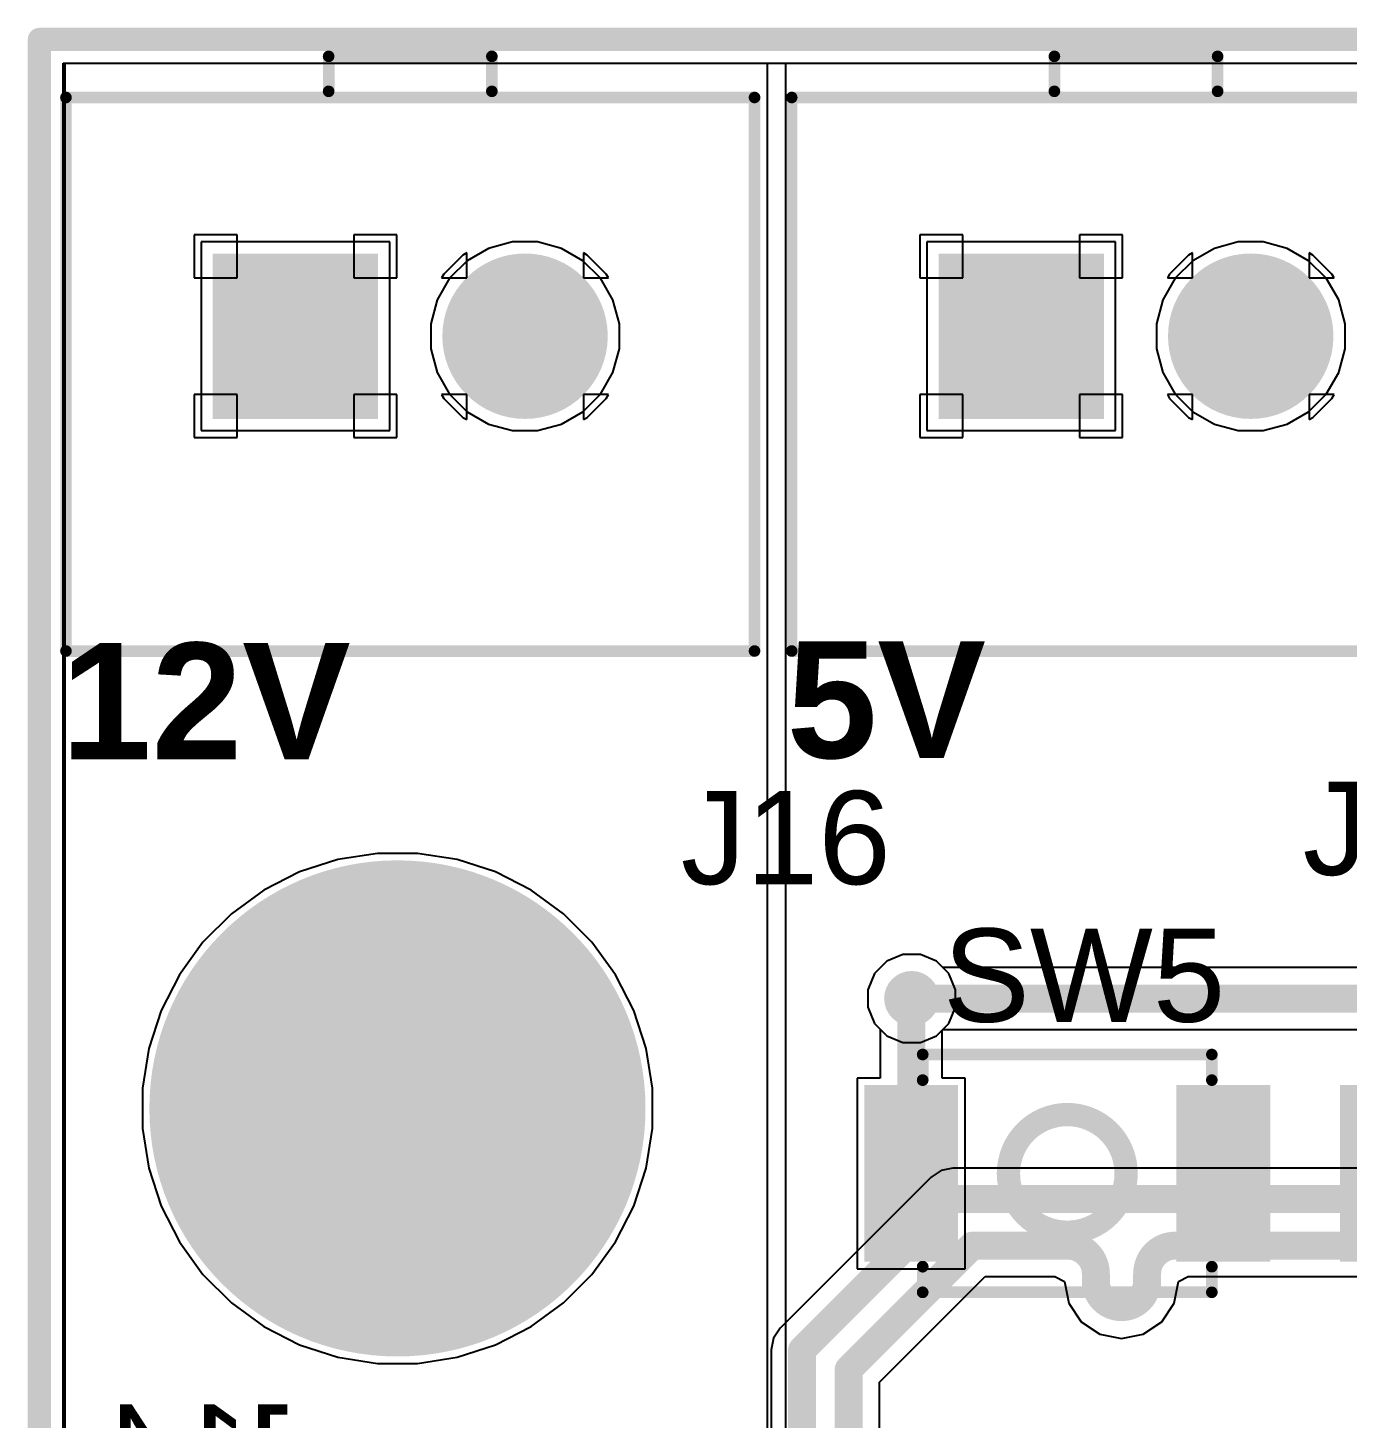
# Model space of a CAD drawing. Header units: inches. Extents: x 0 to 5376, y 0 to 5416.
# Drawn here: x -0.13 to 14.24, y 109.98 to 125.13 of the extents above; entities that cross this region are included whole.
import ezdxf

# ---------------------------------------------------------------- set-up
doc = ezdxf.new("R2010")
doc.units = ezdxf.units.IN
for name, color, linetype in [('Board Outline', 216, 'Continuous'), ('Bottom Layer', 5, 'Continuous'), ('Bottom Overlay', 54, 'Continuous'), ('Bottom Solder', 6, 'Continuous'), ('Layer 1', 16, 'Continuous'), ('Layer 2', 76, 'Continuous'), ('Multi-Layer', 9, 'Continuous'), ('Pad Holes', 156, 'Continuous'), ('Top Layer', 1, 'Continuous'), ('Top Overlay', 2, 'Continuous'), ('Top Paste', 8, 'Continuous'), ('Top Solder', 216, 'Continuous'), ('Via Holes', 16, 'Continuous')]:
    doc.layers.add(name, color=color, linetype=linetype)
doc.styles.add('Arial', font='', dxfattribs={"height": 0.2})
doc.styles.add('Arial_Bold', font='', dxfattribs={"height": 0.2})
doc.styles.get('Arial').set_extended_font_data('Arial')
doc.styles.get('Arial_Bold').set_extended_font_data('Arial', bold=True)

msp = doc.modelspace()

# ---------------------------------------------------------------- hatches: boundary and pattern name
at = {"layer": 'Bottom Layer'}
for points in [[(1.939, 122.618), (3.639, 122.618), (3.639, 120.918), (1.939, 120.918)], [(9.843, 122.618), (11.543, 122.618), (11.543, 120.918), (9.843, 120.918)]]:
    msp.add_hatch(color=5, dxfattribs=at).paths.add_polyline_path(points)
h = msp.add_hatch(color=5, dxfattribs=at)
edge = h.paths.add_edge_path()
edge.add_arc((5.289, 121.768), 0.85, 0, 360)
h = msp.add_hatch(color=5, dxfattribs=at)
edge = h.paths.add_edge_path()
edge.add_arc((13.193, 121.768), 0.85, 0, 360)
h = msp.add_hatch(color=5, dxfattribs=at)
edge = h.paths.add_edge_path()
edge.add_arc((3.899, 113.357), 2.6, 0, 360)
h = msp.add_hatch(color=5, dxfattribs=at)
edge = h.paths.add_edge_path()
edge.add_arc((9.5, 114.554), 0.3, 0, 360)
at = {"layer": 'Bottom Solder'}
for points in [[(1.888, 122.668), (3.689, 122.668), (3.689, 120.867), (1.888, 120.867)], [(9.793, 122.668), (11.594, 122.668), (11.594, 120.867), (9.793, 120.867)]]:
    msp.add_hatch(color=6, dxfattribs=at).paths.add_polyline_path(points)
h = msp.add_hatch(color=6, dxfattribs=at)
edge = h.paths.add_edge_path()
edge.add_arc((5.289, 121.768), 0.901, 0, 360)
h = msp.add_hatch(color=6, dxfattribs=at)
edge = h.paths.add_edge_path()
edge.add_arc((13.193, 121.768), 0.901, 0, 360)
h = msp.add_hatch(color=6, dxfattribs=at)
edge = h.paths.add_edge_path()
edge.add_arc((3.899, 113.357), 2.702, 0, 360)
at = {"layer": 'Layer 1'}
for points in [[(1.939, 122.618), (3.639, 122.618), (3.639, 120.918), (1.939, 120.918)], [(9.843, 122.618), (11.543, 122.618), (11.543, 120.918), (9.843, 120.918)]]:
    msp.add_hatch(color=16, dxfattribs=at).paths.add_polyline_path(points)
h = msp.add_hatch(color=16, dxfattribs=at)
edge = h.paths.add_edge_path()
edge.add_arc((5.289, 121.768), 0.85, 0, 360)
h = msp.add_hatch(color=16, dxfattribs=at)
edge = h.paths.add_edge_path()
edge.add_arc((13.193, 121.768), 0.85, 0, 360)
h = msp.add_hatch(color=16, dxfattribs=at)
edge = h.paths.add_edge_path()
edge.add_arc((3.899, 113.357), 2.6, 0, 360)
h = msp.add_hatch(color=16, dxfattribs=at)
edge = h.paths.add_edge_path()
edge.add_arc((9.5, 114.554), 0.3, 0, 360)
at = {"layer": 'Layer 2'}
for points in [[(1.939, 122.618), (3.639, 122.618), (3.639, 120.918), (1.939, 120.918)], [(9.843, 122.618), (11.543, 122.618), (11.543, 120.918), (9.843, 120.918)]]:
    msp.add_hatch(color=76, dxfattribs=at).paths.add_polyline_path(points)
h = msp.add_hatch(color=76, dxfattribs=at)
edge = h.paths.add_edge_path()
edge.add_arc((5.289, 121.768), 0.85, 0, 360)
h = msp.add_hatch(color=76, dxfattribs=at)
edge = h.paths.add_edge_path()
edge.add_arc((13.193, 121.768), 0.85, 0, 360)
h = msp.add_hatch(color=76, dxfattribs=at)
edge = h.paths.add_edge_path()
edge.add_arc((3.899, 113.357), 2.6, 0, 360)
h = msp.add_hatch(color=76, dxfattribs=at)
edge = h.paths.add_edge_path()
edge.add_arc((9.5, 114.554), 0.3, 0, 360)
at = {"layer": 'Multi-Layer'}
for points in [[(1.939, 122.618), (3.639, 122.618), (3.639, 120.918), (1.939, 120.918)], [(9.843, 122.618), (11.543, 122.618), (11.543, 120.918), (9.843, 120.918)]]:
    msp.add_hatch(color=9, dxfattribs=at).paths.add_polyline_path(points)
h = msp.add_hatch(color=9, dxfattribs=at)
edge = h.paths.add_edge_path()
edge.add_arc((5.289, 121.768), 0.85, 0, 360)
h = msp.add_hatch(color=9, dxfattribs=at)
edge = h.paths.add_edge_path()
edge.add_arc((13.193, 121.768), 0.85, 0, 360)
h = msp.add_hatch(color=9, dxfattribs=at)
edge = h.paths.add_edge_path()
edge.add_arc((3.899, 113.357), 2.6, 0, 360)
at = {"layer": 'Pad Holes'}
h = msp.add_hatch(color=7, dxfattribs=at)
edge = h.paths.add_edge_path()
edge.add_arc((2.789, 121.768), 0.45, 0, 360)
h = msp.add_hatch(color=7, dxfattribs=at)
edge = h.paths.add_edge_path()
edge.add_arc((5.289, 121.768), 0.45, 0, 360)
h = msp.add_hatch(color=7, dxfattribs=at)
edge = h.paths.add_edge_path()
edge.add_arc((10.693, 121.768), 0.45, 0, 360)
h = msp.add_hatch(color=7, dxfattribs=at)
edge = h.paths.add_edge_path()
edge.add_arc((13.193, 121.768), 0.45, 0, 360)
h = msp.add_hatch(color=7, dxfattribs=at)
edge = h.paths.add_edge_path()
edge.add_arc((3.899, 113.357), 1.5, 0, 360)
at = {"layer": 'Top Layer'}
for points in [[(1.939, 122.618), (3.639, 122.618), (3.639, 120.918), (1.939, 120.918)], [(9.843, 122.618), (11.543, 122.618), (11.543, 120.918), (9.843, 120.918)], [(9.085, 113.509), (9.905, 113.509), (9.905, 111.789), (9.085, 111.789)], [(12.485, 113.509), (13.305, 113.509), (13.305, 111.789), (12.485, 111.789)]]:
    msp.add_hatch(color=1, dxfattribs=at).paths.add_polyline_path(points)
h = msp.add_hatch(color=1, dxfattribs=at)
edge = h.paths.add_edge_path()
edge.add_arc((5.289, 121.768), 0.85, 0, 360)
h = msp.add_hatch(color=1, dxfattribs=at)
edge = h.paths.add_edge_path()
edge.add_arc((13.193, 121.768), 0.85, 0, 360)
h = msp.add_hatch(color=1, dxfattribs=at)
edge = h.paths.add_edge_path()
edge.add_arc((3.899, 113.357), 2.6, 0, 360)
h = msp.add_hatch(color=1, dxfattribs=at)
edge = h.paths.add_edge_path()
edge.add_arc((9.5, 114.554), 0.3, 0, 360)
at = {"layer": 'Top Paste'}
for points in [[(9.085, 113.509), (9.905, 113.509), (9.905, 111.789), (9.085, 111.789)], [(12.485, 113.509), (13.305, 113.509), (13.305, 111.789), (12.485, 111.789)]]:
    msp.add_hatch(color=8, dxfattribs=at).paths.add_polyline_path(points)
at = {"layer": 'Top Solder'}
for points in [[(1.888, 122.668), (3.689, 122.668), (3.689, 120.867), (1.888, 120.867)], [(9.793, 122.668), (11.594, 122.668), (11.594, 120.867), (9.793, 120.867)], [(8.983, 113.611), (10.006, 113.611), (10.006, 111.687), (8.983, 111.687)], [(12.383, 113.611), (13.406, 113.611), (13.406, 111.687), (12.383, 111.687)], [(15.188, 111.687), (14.165, 111.687), (14.165, 113.611), (15.188, 113.611)]]:
    msp.add_hatch(color=216, dxfattribs=at).paths.add_polyline_path(points)
h = msp.add_hatch(color=216, dxfattribs=at)
edge = h.paths.add_edge_path()
edge.add_arc((5.289, 121.768), 0.901, 0, 360)
h = msp.add_hatch(color=216, dxfattribs=at)
edge = h.paths.add_edge_path()
edge.add_arc((13.193, 121.768), 0.901, 0, 360)
h = msp.add_hatch(color=216, dxfattribs=at)
edge = h.paths.add_edge_path()
edge.add_arc((3.899, 113.357), 2.702, 0, 360)
at = {"layer": 'Via Holes'}
h = msp.add_hatch(color=7, dxfattribs=at)
edge = h.paths.add_edge_path()
edge.add_arc((9.5, 114.554), 0.15, 0, 360)

# ---------------------------------------------------------------- linework, layer by layer
at = {"layer": 'Board Outline', "const_width": 0.254}
for points in [[(0, 125), (50, 125)], [(0, 0), (0, 125)]]:
    msp.add_lwpolyline(points, dxfattribs=at)
at = {"layer": 'Board Outline', "const_width": 0.127}
msp.add_lwpolyline([(-0.064, 125, 1), (0.063, 125, 1)], format="xyb", close=True, dxfattribs=at)
msp.add_lwpolyline([(-0.064, 125, 1), (0.063, 125, 1)], format="xyb", close=True, dxfattribs=at)
at = {"layer": 'Bottom Layer'}
for p, q in [((0.259, 79.074), (0.259, 124.741)), ((0.259, 124.741), (14.529, 124.741)), ((3.816, 122.795), (1.761, 122.795)), ((1.761, 122.795), (1.761, 120.74)), ((3.816, 120.74), (3.816, 122.795)), ((4.654, 122.676), (4.611, 122.651)), ((4.654, 122.403), (4.654, 122.676)), ((5.966, 122.651), (5.924, 122.676)), ((5.924, 122.676), (5.924, 122.403)), ((11.721, 122.795), (9.666, 122.795)), ((9.666, 122.795), (9.666, 120.74)), ((11.721, 120.74), (11.721, 122.795)), ((12.558, 122.676), (12.516, 122.651)), ((12.558, 122.403), (12.558, 122.676)), ((13.871, 122.651), (13.828, 122.676)), ((13.828, 122.676), (13.828, 122.403)), ((4.611, 122.651), (4.405, 122.445)), ((6.172, 122.445), (5.966, 122.651)), ((12.516, 122.651), (12.31, 122.445)), ((14.077, 122.445), (13.871, 122.651)), ((4.405, 122.445), (4.38, 122.403)), ((4.38, 122.403), (4.654, 122.403)), ((5.924, 122.403), (6.197, 122.403)), ((6.197, 122.403), (6.172, 122.445)), ((12.31, 122.445), (12.285, 122.403)), ((12.285, 122.403), (12.558, 122.403)), ((13.828, 122.403), (14.102, 122.403)), ((14.102, 122.403), (14.077, 122.445)), ((4.654, 121.133), (4.38, 121.133)), ((4.38, 121.133), (4.405, 121.09)), ((4.405, 121.09), (4.611, 120.884)), ((4.654, 120.859), (4.654, 121.133)), ((6.197, 121.133), (5.924, 121.133)), ((5.924, 121.133), (5.924, 120.859)), ((5.966, 120.884), (6.172, 121.09)), ((6.172, 121.09), (6.197, 121.133)), ((12.558, 121.133), (12.285, 121.133)), ((12.285, 121.133), (12.31, 121.09)), ((12.31, 121.09), (12.516, 120.884)), ((12.558, 120.859), (12.558, 121.133)), ((14.102, 121.133), (13.828, 121.133)), ((13.828, 121.133), (13.828, 120.859)), ((13.871, 120.884), (14.077, 121.09)), ((14.077, 121.09), (14.102, 121.133)), ((4.611, 120.884), (4.654, 120.859)), ((5.924, 120.859), (5.966, 120.884)), ((12.516, 120.884), (12.558, 120.859)), ((13.828, 120.859), (13.871, 120.884)), ((1.761, 120.74), (3.816, 120.74)), ((9.666, 120.74), (11.721, 120.74)), ((3.249, 116.067), (2.833, 115.932)), ((3.681, 116.135), (3.249, 116.067)), ((4.118, 116.135), (3.681, 116.135)), ((4.55, 116.067), (4.118, 116.135)), ((4.966, 115.932), (4.55, 116.067)), ((2.833, 115.932), (2.444, 115.733)), ((5.355, 115.733), (4.966, 115.932)), ((2.444, 115.733), (2.09, 115.476)), ((5.709, 115.476), (5.355, 115.733)), ((2.09, 115.476), (1.781, 115.167)), ((6.018, 115.167), (5.709, 115.476)), ((1.781, 115.167), (1.524, 114.813)), ((6.275, 114.813), (6.018, 115.167)), ((9.229, 114.959), (9.095, 114.825)), ((9.405, 115.032), (9.229, 114.959)), ((9.595, 115.032), (9.405, 115.032)), ((9.77, 114.959), (9.595, 115.032)), ((9.905, 114.825), (9.77, 114.959)), ((1.524, 114.813), (1.325, 114.424)), ((6.474, 114.424), (6.275, 114.813)), ((9.095, 114.825), (9.022, 114.649)), ((9.977, 114.649), (9.905, 114.825)), ((9.022, 114.649), (9.022, 114.459)), ((9.977, 114.459), (9.977, 114.649)), ((1.325, 114.424), (1.19, 114.008)), ((6.609, 114.008), (6.474, 114.424)), ((9.022, 114.459), (9.095, 114.283)), ((9.905, 114.283), (9.977, 114.459)), ((9.095, 114.283), (9.229, 114.149)), ((9.77, 114.149), (9.905, 114.283)), ((9.229, 114.149), (9.405, 114.076)), ((9.405, 114.076), (9.595, 114.076)), ((9.595, 114.076), (9.77, 114.149)), ((1.19, 114.008), (1.122, 113.576)), ((6.677, 113.576), (6.609, 114.008)), ((1.122, 113.576), (1.122, 113.139)), ((6.677, 113.139), (6.677, 113.576)), ((1.122, 113.139), (1.19, 112.707)), ((6.609, 112.707), (6.677, 113.139)), ((1.19, 112.707), (1.325, 112.291)), ((6.474, 112.291), (6.609, 112.707)), ((9.821, 112.681), (9.712, 112.608)), ((9.95, 112.706), (9.821, 112.681)), ((15.377, 112.706), (9.95, 112.706)), ((9.712, 112.608), (8.068, 110.964)), ((1.325, 112.291), (1.524, 111.902)), ((6.275, 111.902), (6.474, 112.291)), ((1.524, 111.902), (1.781, 111.548)), ((6.018, 111.548), (6.275, 111.902)), ((1.781, 111.548), (2.09, 111.239)), ((5.709, 111.239), (6.018, 111.548)), ((9.15, 110.376), (10.299, 111.525)), ((10.299, 111.525), (11.059, 111.525)), ((11.059, 111.525), (11.164, 111.472)), ((11.164, 111.472), (11.211, 111.235)), ((12.36, 111.235), (12.407, 111.472)), ((12.407, 111.472), (12.512, 111.525)), ((12.512, 111.525), (15.027, 111.525)), ((2.09, 111.239), (2.444, 110.982)), ((5.355, 110.982), (5.709, 111.239)), ((11.211, 111.235), (11.346, 111.033)), ((12.225, 111.033), (12.36, 111.235)), ((11.346, 111.033), (11.548, 110.898)), ((12.023, 110.898), (12.225, 111.033)), ((2.444, 110.982), (2.833, 110.783)), ((4.966, 110.783), (5.355, 110.982)), ((8.068, 110.964), (7.995, 110.855)), ((11.548, 110.898), (11.786, 110.851)), ((11.786, 110.851), (12.023, 110.898)), ((2.833, 110.783), (3.249, 110.648)), ((4.55, 110.648), (4.966, 110.783)), ((7.995, 110.855), (7.969, 110.726)), ((7.969, 110.726), (7.969, 90.958)), ((3.249, 110.648), (3.681, 110.58)), ((3.681, 110.58), (4.118, 110.58)), ((4.118, 110.58), (4.55, 110.648)), ((9.15, 90.608), (9.15, 110.376))]:
    msp.add_line(p, q, dxfattribs=at)
at = {"layer": 'Bottom Layer', "const_width": 0.305}
for points in [[(8.306, 110.726), (9.95, 112.37)], [(9.95, 112.37), (15.377, 112.37)], [(8.814, 110.515), (10.16, 111.862)], [(10.16, 111.862), (10.49, 111.862)], [(10.49, 111.862), (11.201, 111.862)], [(12.37, 111.862), (13.488, 111.862)], [(13.488, 111.862), (15.167, 111.862)], [(11.506, 111.472), (11.506, 111.557)], [(12.065, 111.472), (12.065, 111.557)], [(8.306, 90.819), (8.306, 110.726)], [(8.814, 90.608), (8.814, 110.515)]]:
    msp.add_lwpolyline(points, dxfattribs=at)
at = {"layer": 'Bottom Layer', "const_width": 0.152}
for points in [[(9.873, 112.37, 1), (10.026, 112.37, 1)], [(9.873, 112.37, 1), (10.026, 112.37, 1)], [(10.084, 111.862, 1), (10.236, 111.862, 1)], [(10.084, 111.862, 1), (10.236, 111.862, 1)], [(10.414, 111.862, 1), (10.566, 111.862, 1)], [(10.414, 111.862, 1), (10.566, 111.862, 1)], [(11.125, 111.862, 1), (11.278, 111.862, 1)], [(11.125, 111.862, 1), (11.278, 111.862, 1)], [(12.294, 111.862, 1), (12.446, 111.862, 1)], [(12.294, 111.862, 1), (12.446, 111.862, 1)], [(13.412, 111.862, 1), (13.564, 111.862, 1)], [(13.412, 111.862, 1), (13.564, 111.862, 1)], [(11.43, 111.557, 1), (11.582, 111.557, 1)], [(11.43, 111.557, 1), (11.582, 111.557, 1)], [(11.43, 111.472, 1), (11.582, 111.472, 1)], [(11.43, 111.472, 1), (11.582, 111.472, 1)], [(11.989, 111.557, 1), (12.141, 111.557, 1)], [(11.989, 111.557, 1), (12.141, 111.557, 1)], [(11.989, 111.472, 1), (12.141, 111.472, 1)], [(11.989, 111.472, 1), (12.141, 111.472, 1)], [(8.23, 110.726, 1), (8.382, 110.726, 1)], [(8.23, 110.726, 1), (8.382, 110.726, 1)], [(8.738, 110.515, 1), (8.89, 110.515, 1)], [(8.738, 110.515, 1), (8.89, 110.515, 1)]]:
    msp.add_lwpolyline(points, format="xyb", close=True, dxfattribs=at)
at = {"layer": 'Bottom Layer', "const_width": 0.305}
for points in [[(11.201, 111.862, -0.414214), (11.506, 111.557)], [(12.065, 111.557, -0.414214), (12.37, 111.862)], [(12.065, 111.472, -1), (11.506, 111.472)]]:
    msp.add_lwpolyline(points, format="xyb", dxfattribs=at)
at = {"layer": 'Layer 1'}
for p, q in [((0.259, 55.751), (0.259, 124.741)), ((0.259, 124.741), (14.529, 124.741)), ((3.816, 122.795), (1.761, 122.795)), ((1.761, 122.795), (1.761, 120.74)), ((3.816, 120.74), (3.816, 122.795)), ((4.654, 122.676), (4.611, 122.651)), ((4.654, 122.403), (4.654, 122.676)), ((5.966, 122.651), (5.924, 122.676)), ((5.924, 122.676), (5.924, 122.403)), ((11.721, 122.795), (9.666, 122.795)), ((9.666, 122.795), (9.666, 120.74)), ((11.721, 120.74), (11.721, 122.795)), ((12.558, 122.676), (12.516, 122.651)), ((12.558, 122.403), (12.558, 122.676)), ((13.871, 122.651), (13.828, 122.676)), ((13.828, 122.676), (13.828, 122.403)), ((4.611, 122.651), (4.405, 122.445)), ((6.172, 122.445), (5.966, 122.651)), ((12.516, 122.651), (12.31, 122.445)), ((14.077, 122.445), (13.871, 122.651)), ((4.405, 122.445), (4.38, 122.403)), ((4.38, 122.403), (4.654, 122.403)), ((5.924, 122.403), (6.197, 122.403)), ((6.197, 122.403), (6.172, 122.445)), ((12.31, 122.445), (12.285, 122.403)), ((12.285, 122.403), (12.558, 122.403)), ((13.828, 122.403), (14.102, 122.403)), ((14.102, 122.403), (14.077, 122.445)), ((4.654, 121.133), (4.38, 121.133)), ((4.38, 121.133), (4.405, 121.09)), ((4.405, 121.09), (4.611, 120.884)), ((4.654, 120.859), (4.654, 121.133)), ((6.197, 121.133), (5.924, 121.133)), ((5.924, 121.133), (5.924, 120.859)), ((5.966, 120.884), (6.172, 121.09)), ((6.172, 121.09), (6.197, 121.133)), ((12.558, 121.133), (12.285, 121.133)), ((12.285, 121.133), (12.31, 121.09)), ((12.31, 121.09), (12.516, 120.884)), ((12.558, 120.859), (12.558, 121.133)), ((14.102, 121.133), (13.828, 121.133)), ((13.828, 121.133), (13.828, 120.859)), ((13.871, 120.884), (14.077, 121.09)), ((14.077, 121.09), (14.102, 121.133)), ((4.611, 120.884), (4.654, 120.859)), ((5.924, 120.859), (5.966, 120.884)), ((12.516, 120.884), (12.558, 120.859)), ((13.828, 120.859), (13.871, 120.884)), ((1.761, 120.74), (3.816, 120.74)), ((9.666, 120.74), (11.721, 120.74)), ((3.249, 116.067), (2.833, 115.932)), ((3.681, 116.135), (3.249, 116.067)), ((4.118, 116.135), (3.681, 116.135)), ((4.55, 116.067), (4.118, 116.135)), ((4.966, 115.932), (4.55, 116.067)), ((2.833, 115.932), (2.444, 115.733)), ((5.355, 115.733), (4.966, 115.932)), ((2.444, 115.733), (2.09, 115.476)), ((5.709, 115.476), (5.355, 115.733)), ((2.09, 115.476), (1.781, 115.167)), ((6.018, 115.167), (5.709, 115.476)), ((1.781, 115.167), (1.524, 114.813)), ((6.275, 114.813), (6.018, 115.167)), ((9.229, 114.959), (9.095, 114.825)), ((9.405, 115.032), (9.229, 114.959)), ((9.595, 115.032), (9.405, 115.032)), ((9.77, 114.959), (9.595, 115.032)), ((9.905, 114.825), (9.77, 114.959)), ((1.524, 114.813), (1.325, 114.424)), ((6.474, 114.424), (6.275, 114.813)), ((9.095, 114.825), (9.022, 114.649)), ((9.977, 114.649), (9.905, 114.825)), ((9.022, 114.649), (9.022, 114.459)), ((9.977, 114.459), (9.977, 114.649)), ((1.325, 114.424), (1.19, 114.008)), ((6.609, 114.008), (6.474, 114.424)), ((9.022, 114.459), (9.095, 114.283)), ((9.905, 114.283), (9.977, 114.459)), ((9.095, 114.283), (9.229, 114.149)), ((9.77, 114.149), (9.905, 114.283)), ((9.229, 114.149), (9.405, 114.076)), ((9.405, 114.076), (9.595, 114.076)), ((9.595, 114.076), (9.77, 114.149)), ((1.19, 114.008), (1.122, 113.576)), ((6.677, 113.576), (6.609, 114.008)), ((1.122, 113.576), (1.122, 113.139)), ((6.677, 113.139), (6.677, 113.576)), ((1.122, 113.139), (1.19, 112.707)), ((6.609, 112.707), (6.677, 113.139)), ((1.19, 112.707), (1.325, 112.291)), ((6.474, 112.291), (6.609, 112.707)), ((1.325, 112.291), (1.524, 111.902)), ((6.275, 111.902), (6.474, 112.291)), ((1.524, 111.902), (1.781, 111.548)), ((6.018, 111.548), (6.275, 111.902)), ((1.781, 111.548), (2.09, 111.239)), ((5.709, 111.239), (6.018, 111.548)), ((2.09, 111.239), (2.444, 110.982)), ((5.355, 110.982), (5.709, 111.239)), ((2.444, 110.982), (2.833, 110.783)), ((4.966, 110.783), (5.355, 110.982)), ((2.833, 110.783), (3.249, 110.648)), ((4.55, 110.648), (4.966, 110.783)), ((3.249, 110.648), (3.681, 110.58)), ((3.681, 110.58), (4.118, 110.58)), ((4.118, 110.58), (4.55, 110.648))]:
    msp.add_line(p, q, dxfattribs=at)
at = {"layer": 'Layer 2'}
for p, q in [((0.279, 48.463), (0.279, 124.741)), ((0.279, 124.741), (7.925, 124.741)), ((7.925, 124.741), (7.925, 84.931)), ((8.128, 85.3), (8.128, 124.741)), ((8.128, 124.741), (14.529, 124.741)), ((2.154, 122.872), (1.685, 122.872)), ((1.685, 122.872), (1.685, 122.403)), ((2.154, 122.403), (2.154, 122.872)), ((3.893, 122.872), (3.424, 122.872)), ((3.424, 122.872), (3.424, 122.403)), ((3.893, 122.403), (3.893, 122.872)), ((10.058, 122.872), (9.589, 122.872)), ((9.589, 122.872), (9.589, 122.403)), ((10.058, 122.403), (10.058, 122.872)), ((11.797, 122.872), (11.328, 122.872)), ((11.328, 122.872), (11.328, 122.403)), ((11.797, 122.403), (11.797, 122.872)), ((4.892, 122.725), (4.658, 122.59)), ((5.153, 122.795), (4.892, 122.725)), ((5.424, 122.795), (5.153, 122.795)), ((5.685, 122.725), (5.424, 122.795)), ((5.92, 122.59), (5.685, 122.725)), ((12.797, 122.725), (12.562, 122.59)), ((13.058, 122.795), (12.797, 122.725)), ((13.329, 122.795), (13.058, 122.795)), ((13.59, 122.725), (13.329, 122.795)), ((13.824, 122.59), (13.59, 122.725)), ((4.658, 122.59), (4.466, 122.399)), ((6.111, 122.399), (5.92, 122.59)), ((12.562, 122.59), (12.371, 122.399)), ((14.016, 122.399), (13.824, 122.59)), ((1.685, 122.403), (2.154, 122.403)), ((3.424, 122.403), (3.893, 122.403)), ((4.466, 122.399), (4.331, 122.164)), ((6.246, 122.164), (6.111, 122.399)), ((9.589, 122.403), (10.058, 122.403)), ((11.328, 122.403), (11.797, 122.403)), ((12.371, 122.399), (12.236, 122.164)), ((14.151, 122.164), (14.016, 122.399)), ((4.331, 122.164), (4.261, 121.903)), ((6.316, 121.903), (6.246, 122.164)), ((12.236, 122.164), (12.166, 121.903)), ((14.221, 121.903), (14.151, 122.164)), ((4.261, 121.903), (4.261, 121.632)), ((6.316, 121.632), (6.316, 121.903)), ((12.166, 121.903), (12.166, 121.632)), ((14.221, 121.632), (14.221, 121.903)), ((4.261, 121.632), (4.331, 121.371)), ((6.246, 121.371), (6.316, 121.632)), ((12.166, 121.632), (12.236, 121.371)), ((14.151, 121.371), (14.221, 121.632)), ((4.331, 121.371), (4.466, 121.137)), ((6.111, 121.137), (6.246, 121.371)), ((12.236, 121.371), (12.371, 121.137)), ((14.016, 121.137), (14.151, 121.371)), ((2.154, 121.133), (1.685, 121.133)), ((1.685, 121.133), (1.685, 120.664)), ((2.154, 120.664), (2.154, 121.133)), ((3.893, 121.133), (3.424, 121.133)), ((3.424, 121.133), (3.424, 120.664)), ((3.893, 120.664), (3.893, 121.133)), ((4.466, 121.137), (4.658, 120.945)), ((5.92, 120.945), (6.111, 121.137)), ((10.058, 121.133), (9.589, 121.133)), ((9.589, 121.133), (9.589, 120.664)), ((10.058, 120.664), (10.058, 121.133)), ((11.797, 121.133), (11.328, 121.133)), ((11.328, 121.133), (11.328, 120.664)), ((11.797, 120.664), (11.797, 121.133)), ((12.371, 121.137), (12.562, 120.945)), ((13.824, 120.945), (14.016, 121.137)), ((4.658, 120.945), (4.892, 120.81)), ((5.685, 120.81), (5.92, 120.945)), ((12.562, 120.945), (12.797, 120.81)), ((13.59, 120.81), (13.824, 120.945)), ((4.892, 120.81), (5.153, 120.74)), ((5.153, 120.74), (5.424, 120.74)), ((5.424, 120.74), (5.685, 120.81)), ((12.797, 120.81), (13.058, 120.74)), ((13.058, 120.74), (13.329, 120.74)), ((13.329, 120.74), (13.59, 120.81)), ((1.685, 120.664), (2.154, 120.664)), ((3.424, 120.664), (3.893, 120.664)), ((9.589, 120.664), (10.058, 120.664)), ((11.328, 120.664), (11.797, 120.664)), ((3.249, 116.067), (2.833, 115.932)), ((3.681, 116.135), (3.249, 116.067)), ((4.118, 116.135), (3.681, 116.135)), ((4.55, 116.067), (4.118, 116.135)), ((4.966, 115.932), (4.55, 116.067)), ((2.833, 115.932), (2.444, 115.733)), ((5.355, 115.733), (4.966, 115.932)), ((2.444, 115.733), (2.09, 115.476)), ((5.709, 115.476), (5.355, 115.733)), ((2.09, 115.476), (1.781, 115.167)), ((6.018, 115.167), (5.709, 115.476)), ((1.781, 115.167), (1.524, 114.813)), ((6.275, 114.813), (6.018, 115.167)), ((9.229, 114.959), (9.095, 114.825)), ((9.405, 115.032), (9.229, 114.959)), ((9.595, 115.032), (9.405, 115.032)), ((9.77, 114.959), (9.595, 115.032)), ((9.839, 114.891), (9.77, 114.959)), ((1.524, 114.813), (1.325, 114.424)), ((6.474, 114.424), (6.275, 114.813)), ((9.095, 114.825), (9.022, 114.649)), ((17.437, 114.891), (9.839, 114.891)), ((9.022, 114.649), (9.022, 114.459)), ((1.325, 114.424), (1.19, 114.008)), ((6.609, 114.008), (6.474, 114.424)), ((9.022, 114.459), (9.095, 114.283)), ((9.095, 114.283), (9.229, 114.149)), ((9.77, 114.149), (9.839, 114.217)), ((9.839, 114.217), (17.577, 114.217)), ((9.229, 114.149), (9.405, 114.076)), ((9.405, 114.076), (9.595, 114.076)), ((9.595, 114.076), (9.77, 114.149)), ((1.19, 114.008), (1.122, 113.576)), ((6.677, 113.576), (6.609, 114.008)), ((1.122, 113.576), (1.122, 113.139)), ((6.677, 113.139), (6.677, 113.576)), ((1.122, 113.139), (1.19, 112.707)), ((6.609, 112.707), (6.677, 113.139)), ((1.19, 112.707), (1.325, 112.291)), ((6.474, 112.291), (6.609, 112.707)), ((1.325, 112.291), (1.524, 111.902)), ((6.275, 111.902), (6.474, 112.291)), ((1.524, 111.902), (1.781, 111.548)), ((6.018, 111.548), (6.275, 111.902)), ((1.781, 111.548), (2.09, 111.239)), ((5.709, 111.239), (6.018, 111.548)), ((2.09, 111.239), (2.444, 110.982)), ((5.355, 110.982), (5.709, 111.239)), ((2.444, 110.982), (2.833, 110.783)), ((4.966, 110.783), (5.355, 110.982)), ((2.833, 110.783), (3.249, 110.648)), ((4.55, 110.648), (4.966, 110.783)), ((3.249, 110.648), (3.681, 110.58)), ((3.681, 110.58), (4.118, 110.58)), ((4.118, 110.58), (4.55, 110.648))]:
    msp.add_line(p, q, dxfattribs=at)
at = {"layer": 'Layer 2', "const_width": 0.305}
msp.add_lwpolyline([(9.5, 114.554), (17.577, 114.554)], dxfattribs=at)
at = {"layer": 'Layer 2', "const_width": 0.152}
msp.add_lwpolyline([(9.423, 114.554, 1), (9.576, 114.554, 1)], format="xyb", close=True, dxfattribs=at)
at = {"layer": 'Top Layer'}
for p, q in [((0.259, 83.495), (0.259, 124.741)), ((0.259, 124.741), (16.181, 124.741)), ((3.816, 122.795), (1.761, 122.795)), ((1.761, 122.795), (1.761, 120.74)), ((3.816, 120.74), (3.816, 122.795)), ((4.654, 122.676), (4.611, 122.651)), ((4.654, 122.403), (4.654, 122.676)), ((5.966, 122.651), (5.924, 122.676)), ((5.924, 122.676), (5.924, 122.403)), ((11.721, 122.795), (9.666, 122.795)), ((9.666, 122.795), (9.666, 120.74)), ((11.721, 120.74), (11.721, 122.795)), ((12.558, 122.676), (12.516, 122.651)), ((12.558, 122.403), (12.558, 122.676)), ((13.871, 122.651), (13.828, 122.676)), ((13.828, 122.676), (13.828, 122.403)), ((4.611, 122.651), (4.405, 122.445)), ((6.172, 122.445), (5.966, 122.651)), ((12.516, 122.651), (12.31, 122.445)), ((14.077, 122.445), (13.871, 122.651)), ((4.405, 122.445), (4.38, 122.403)), ((4.38, 122.403), (4.654, 122.403)), ((5.924, 122.403), (6.197, 122.403)), ((6.197, 122.403), (6.172, 122.445)), ((12.31, 122.445), (12.285, 122.403)), ((12.285, 122.403), (12.558, 122.403)), ((13.828, 122.403), (14.102, 122.403)), ((14.102, 122.403), (14.077, 122.445)), ((4.654, 121.133), (4.38, 121.133)), ((4.38, 121.133), (4.405, 121.09)), ((4.405, 121.09), (4.611, 120.884)), ((4.654, 120.859), (4.654, 121.133)), ((6.197, 121.133), (5.924, 121.133)), ((5.924, 121.133), (5.924, 120.859)), ((5.966, 120.884), (6.172, 121.09)), ((6.172, 121.09), (6.197, 121.133)), ((12.558, 121.133), (12.285, 121.133)), ((12.285, 121.133), (12.31, 121.09)), ((12.31, 121.09), (12.516, 120.884)), ((12.558, 120.859), (12.558, 121.133)), ((14.102, 121.133), (13.828, 121.133)), ((13.828, 121.133), (13.828, 120.859)), ((13.871, 120.884), (14.077, 121.09)), ((14.077, 121.09), (14.102, 121.133)), ((4.611, 120.884), (4.654, 120.859)), ((5.924, 120.859), (5.966, 120.884)), ((12.516, 120.884), (12.558, 120.859)), ((13.828, 120.859), (13.871, 120.884)), ((1.761, 120.74), (3.816, 120.74)), ((9.666, 120.74), (11.721, 120.74)), ((3.249, 116.067), (2.833, 115.932)), ((3.681, 116.135), (3.249, 116.067)), ((4.118, 116.135), (3.681, 116.135)), ((4.55, 116.067), (4.118, 116.135)), ((4.966, 115.932), (4.55, 116.067)), ((2.833, 115.932), (2.444, 115.733)), ((5.355, 115.733), (4.966, 115.932)), ((2.444, 115.733), (2.09, 115.476)), ((5.709, 115.476), (5.355, 115.733)), ((2.09, 115.476), (1.781, 115.167)), ((6.018, 115.167), (5.709, 115.476)), ((1.781, 115.167), (1.524, 114.813)), ((6.275, 114.813), (6.018, 115.167)), ((9.229, 114.959), (9.095, 114.825)), ((9.405, 115.032), (9.229, 114.959)), ((9.595, 115.032), (9.405, 115.032)), ((9.77, 114.959), (9.595, 115.032)), ((9.905, 114.825), (9.77, 114.959)), ((1.524, 114.813), (1.325, 114.424)), ((6.474, 114.424), (6.275, 114.813)), ((9.095, 114.825), (9.022, 114.649)), ((9.977, 114.649), (9.905, 114.825)), ((9.022, 114.649), (9.022, 114.459)), ((9.977, 114.459), (9.977, 114.649)), ((1.325, 114.424), (1.19, 114.008)), ((6.609, 114.008), (6.474, 114.424)), ((9.022, 114.459), (9.095, 114.283)), ((9.905, 114.283), (9.977, 114.459)), ((9.095, 114.283), (9.158, 114.22)), ((9.158, 114.22), (9.158, 113.687)), ((9.831, 114.21), (9.905, 114.283)), ((9.831, 113.687), (9.831, 114.21)), ((1.19, 114.008), (1.122, 113.576)), ((6.677, 113.576), (6.609, 114.008)), ((9.158, 113.687), (8.907, 113.687)), ((8.907, 113.687), (8.907, 111.611)), ((10.083, 113.687), (9.831, 113.687)), ((10.083, 111.611), (10.083, 113.687)), ((1.122, 113.576), (1.122, 113.139)), ((6.677, 113.139), (6.677, 113.576)), ((1.122, 113.139), (1.19, 112.707)), ((6.609, 112.707), (6.677, 113.139)), ((1.19, 112.707), (1.325, 112.291)), ((6.474, 112.291), (6.609, 112.707)), ((1.325, 112.291), (1.524, 111.902)), ((6.275, 111.902), (6.474, 112.291)), ((1.524, 111.902), (1.781, 111.548)), ((6.018, 111.548), (6.275, 111.902)), ((1.781, 111.548), (2.09, 111.239)), ((5.709, 111.239), (6.018, 111.548)), ((8.907, 111.611), (10.083, 111.611)), ((2.09, 111.239), (2.444, 110.982)), ((5.355, 110.982), (5.709, 111.239)), ((2.444, 110.982), (2.833, 110.783)), ((4.966, 110.783), (5.355, 110.982)), ((2.833, 110.783), (3.249, 110.648)), ((4.55, 110.648), (4.966, 110.783)), ((3.249, 110.648), (3.681, 110.58)), ((3.681, 110.58), (4.118, 110.58)), ((4.118, 110.58), (4.55, 110.648))]:
    msp.add_line(p, q, dxfattribs=at)
at = {"layer": 'Top Layer', "const_width": 0.305}
for points in [[(9.495, 114.549), (9.5, 114.554)], [(9.495, 112.649), (9.495, 114.549)]]:
    msp.add_lwpolyline(points, dxfattribs=at)
at = {"layer": 'Top Layer', "const_width": 0.152}
for points in [[(9.419, 114.549, 1), (9.571, 114.549, 1)], [(9.419, 114.549, 1), (9.571, 114.549, 1)], [(9.423, 114.554, 1), (9.576, 114.554, 1)], [(9.419, 112.649, 1), (9.571, 112.649, 1)]]:
    msp.add_lwpolyline(points, format="xyb", close=True, dxfattribs=at)
at = {"layer": 'Top Overlay', "const_width": 0.127}
for points in [[(3.15, 124.816), (4.928, 124.816)], [(3.15, 124.435), (3.15, 124.816)], [(4.928, 124.435), (4.928, 124.816)], [(11.054, 124.816), (12.832, 124.816)], [(11.054, 124.435), (11.054, 124.816)], [(12.832, 124.435), (12.832, 124.816)], [(0.289, 118.339), (0.289, 124.368)], [(0.289, 124.368), (7.789, 124.368)], [(7.789, 118.339), (7.789, 124.368)], [(8.193, 118.339), (8.193, 124.368)], [(8.193, 124.368), (15.693, 124.368)], [(0.289, 118.339), (7.789, 118.339)], [(8.193, 118.339), (15.693, 118.339)], [(9.62, 113.665), (9.62, 113.944)], [(9.62, 113.944), (12.77, 113.944)], [(12.77, 113.665), (12.77, 113.944)], [(9.62, 111.354), (9.62, 111.633)], [(12.77, 111.354), (12.77, 111.633)], [(9.62, 111.354), (12.77, 111.354)]]:
    msp.add_lwpolyline(points, dxfattribs=at)
at = {"layer": 'Top Overlay'}
for points, const_width in [([(3.118, 124.816, 1), (3.181, 124.816, 1)], 0.0635), ([(3.118, 124.816, 1), (3.181, 124.816, 1)], 0.0635), ([(4.896, 124.816, 1), (4.959, 124.816, 1)], 0.0635), ([(4.896, 124.816, 1), (4.959, 124.816, 1)], 0.0635), ([(11.023, 124.816, 1), (11.086, 124.816, 1)], 0.0635), ([(11.023, 124.816, 1), (11.086, 124.816, 1)], 0.0635), ([(12.801, 124.816, 1), (12.864, 124.816, 1)], 0.0635), ([(12.801, 124.816, 1), (12.864, 124.816, 1)], 0.0635), ([(3.118, 124.435, 1), (3.181, 124.435, 1)], 0.0635), ([(4.896, 124.435, 1), (4.959, 124.435, 1)], 0.0635), ([(11.023, 124.435, 1), (11.086, 124.435, 1)], 0.0635), ([(12.801, 124.435, 1), (12.864, 124.435, 1)], 0.0635), ([(0.257, 124.368, 1), (0.32, 124.368, 1)], 0.0635), ([(0.257, 124.368, 1), (0.32, 124.368, 1)], 0.0635), ([(7.757, 124.368, 1), (7.82, 124.368, 1)], 0.0635), ([(7.757, 124.368, 1), (7.82, 124.368, 1)], 0.0635), ([(8.162, 124.368, 1), (8.225, 124.368, 1)], 0.0635), ([(8.162, 124.368, 1), (8.225, 124.368, 1)], 0.0635), ([(0.257, 118.339, 1), (0.32, 118.339, 1)], 0.0635), ([(0.257, 118.339, 1), (0.32, 118.339, 1)], 0.0635), ([(7.757, 118.339, 1), (7.82, 118.339, 1)], 0.0635), ([(7.757, 118.339, 1), (7.82, 118.339, 1)], 0.0635), ([(8.162, 118.339, 1), (8.225, 118.339, 1)], 0.0635), ([(8.162, 118.339, 1), (8.225, 118.339, 1)], 0.0635), ([(9.588, 113.944, 1), (9.652, 113.944, 1)], 0.0635), ([(9.588, 113.944, 1), (9.652, 113.944, 1)], 0.0635), ([(12.738, 113.944, 1), (12.801, 113.944, 1)], 0.0635), ([(12.738, 113.944, 1), (12.801, 113.944, 1)], 0.0635), ([(9.588, 113.665, 1), (9.652, 113.665, 1)], 0.0635), ([(12.738, 113.665, 1), (12.801, 113.665, 1)], 0.0635), ([(11.836, 112.649, 1), (10.554, 112.649, 1)], 0.254), ([(10.49, 112.649, 1), (10.617, 112.649, 1)], 0.127), ([(11.772, 112.649, 1), (11.899, 112.649, 1)], 0.127), ([(9.588, 111.633, 1), (9.652, 111.633, 1)], 0.0635), ([(12.738, 111.633, 1), (12.801, 111.633, 1)], 0.0635), ([(9.588, 111.354, 1), (9.652, 111.354, 1)], 0.0635), ([(9.588, 111.354, 1), (9.652, 111.354, 1)], 0.0635), ([(12.738, 111.354, 1), (12.801, 111.354, 1)], 0.0635), ([(12.738, 111.354, 1), (12.801, 111.354, 1)], 0.0635)]:
    msp.add_lwpolyline(points, format="xyb", close=True, dxfattribs=dict(at, const_width=const_width))

# ---------------------------------------------------------------- texts
at = {"layer": 'Bottom Overlay', "style": 'Arial', "text_generation_flag": 2}
msp.add_text('J14', height=1.016, dxfattribs=at).set_placement((2.985, 109.116))
at = {"layer": 'Top Overlay'}
for s, height, style, p in [('12V', 1.27, 'Arial_Bold', (0.234, 117.158)), ('5V', 1.27, 'Arial_Bold', (8.139, 117.173)), ('J2', 1.016, 'Arial', (13.759, 115.9)), ('J16', 1.016, 'Arial', (6.985, 115.799)), ('SW5', 1.016, 'Arial', (9.841, 114.3))]:
    msp.add_text(s, height=height, dxfattribs=dict(at, style=style)).set_placement(p)

doc.saveas('drawing.dxf')
